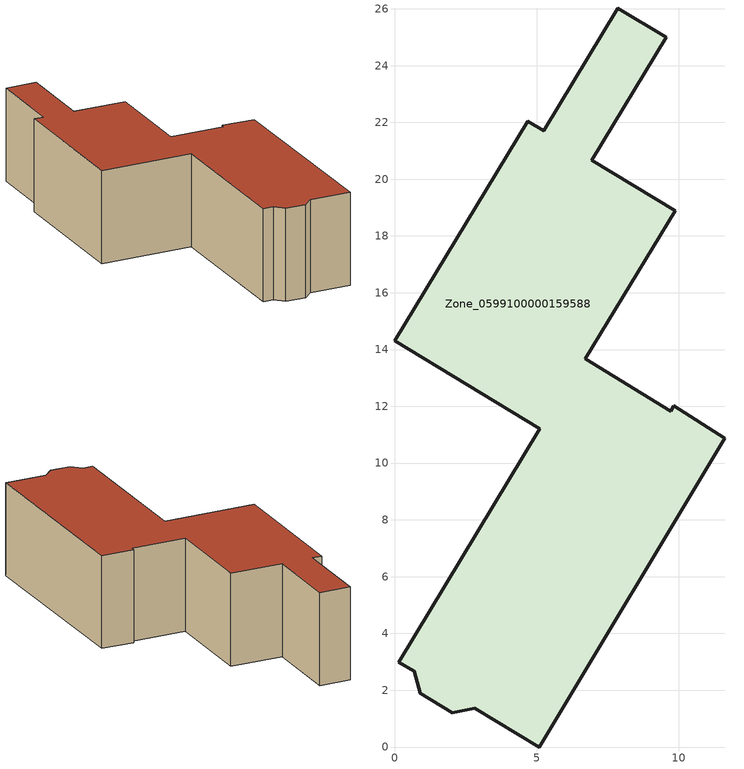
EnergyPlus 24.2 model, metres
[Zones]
Zone_0599100000159588
 floor ground (C_G): 9.83,12.02 11.62,10.88 5.08,0 2.81,1.37 2.02,1.2 0.89,1.89 0.69,2.66 0.14,2.99 5.1,11.21 0,14.31 4.69,22.04 5.24,21.7 7.86,26.03 9.57,24.99 6.94,20.67 9.87,18.89 6.7,13.67 9.72,11.83 z0
 wall outside (C_F): 9.57,24.99 7.86,26.03 5.24,21.7 4.69,22.04 0,14.31 5.1,11.21 0.14,2.99 0.69,2.66 0.89,1.89 2.02,1.2 2.81,1.37 5.08,0 11.62,10.88 9.83,12.02 9.72,11.83 6.7,13.67 9.87,18.89 6.94,20.67 9.57,24.99 z0:6
 roof outside (C_R): 11.62,10.88 9.83,12.02 9.72,11.83 6.7,13.67 9.87,18.89 6.94,20.67 9.57,24.99 7.86,26.03 5.24,21.7 4.69,22.04 0,14.31 5.1,11.21 0.14,2.99 0.69,2.66 0.89,1.89 2.02,1.2 2.81,1.37 5.08,0 z6
[BUILDING]
Pand.0599100000159588: North Axis=0; Terrain=City; Loads Convergence Tolerance Value=0.04; Temperature Convergence Tolerance Value=0.4; Solar Distribution=FullExterior; Maximum Number of Warmup Days=25; Minimum Number of Warmup Days=1
[Site:Location]
Rotterdam.The.Hague.AP_ZH_NLD Design_Conditions: Latitude=51.96; Longitude=4.45; Time Zone=1; Elevation=-4.5
[SITE:GROUNDTEMPERATURE:BUILDINGSURFACE]
18, 18, 18, 18, 18, 18, 18, 18, 18, 18, 18, 18
[MATERIAL] Thermal Absorptance=0.9; Solar Absorptance=0.7; Visible Absorptance=0.7
Name | Roughness | Thickness | Conductivity | Density | Specific Heat
G.D.1965 | MediumSmooth | 0.15 | 1 | 540 | 1210
F.D.1965 | Rough | 0.3 | 0.857143 | 1920 | 840
R.D.1965 | MediumRough | 0.2 | 0.08 | 1500 | 1000
[CONSTRUCTION]
C_G: G.D.1965
C_F: F.D.1965
C_R: R.D.1965
[ZONE]
Zone_0599100000159588: Type=1; Multiplier=1; Ceiling Height=Autocalculate; Volume=Autocalculate; Floor Area=autocalculate; Part of Total Floor Area=Yes
[ZONEINFILTRATION:DESIGNFLOWRATE]
Infil_Zone_0599100000159588: Zone or ZoneList or Space or SpaceList=Zone_0599100000159588; Schedule=AlwaysOn; Design Flow Rate Calculation Method=Flow/Area; Flow Rate per Floor Area=0.0042; Constant Term Coefficient=1; Temperature Term Coefficient=0; Velocity Term Coefficient=0; Velocity Squared Term Coefficient=0
[HVACTEMPLATE:ZONE:IDEALLOADSAIRSYSTEM]
Zone_0599100000159588: Maximum Heating Supply Air Temperature=50; Minimum Cooling Supply Air Temperature=13; Maximum Heating Supply Air Humidity Ratio=0.0156; Minimum Cooling Supply Air Humidity Ratio=0.0077; Heating Limit=NoLimit; Cooling Limit=NoLimit; Dehumidification Control Type=ConstantSensibleHeatRatio; Cooling Sensible Heat Ratio=0.7; Dehumidification Setpoint=60; Humidification Control Type=None; Humidification Setpoint=30; Outdoor Air Method=None; Outdoor Air Flow Rate per Person=0.00944; Outdoor Air Flow Rate per Zone Floor Area=0; Outdoor Air Flow Rate per Zone=0; Demand Controlled Ventilation Type=None; Outdoor Air Economizer Type=NoEconomizer; Heat Recovery Type=None; Sensible Heat Recovery Effectiveness=0.7; Latent Heat Recovery Effectiveness=0.65
[ZONECONTROL:THERMOSTAT]
ThermostatControl_Zone_0599100000159588: Zone or ZoneList=Zone_0599100000159588; Control Type Schedule=DualSetpointControlType; Control 1=Thermostat_Zone_0599100000159588; Temperature Difference Between Cutout And Setpoint=0
[THERMOSTATSETPOINT:DUALSETPOINT]
Thermostat_Zone_0599100000159588: Heating Setpoint Temperature Schedule=HeatingSetpoint_Zone_0599100000159588; Cooling Setpoint Temperature Schedule=CoolingSetpoint_Zone_0599100000159588
[SCHEDULE:COMPACT]
HeatingSetpoint_Zone_0599100000159588: Through: 12/31, For: AllDays, Until: 24:00, 21
CoolingSetpoint_Zone_0599100000159588: Through: 12/31, For: AllDays, Until: 24:00, 24
DualSetpointControlType: Through: 12/31, For: AllDays, Until: 24:00, 4
AlwaysOn: Through: 12/31, For: AllDays, Until: 24:00, 1
